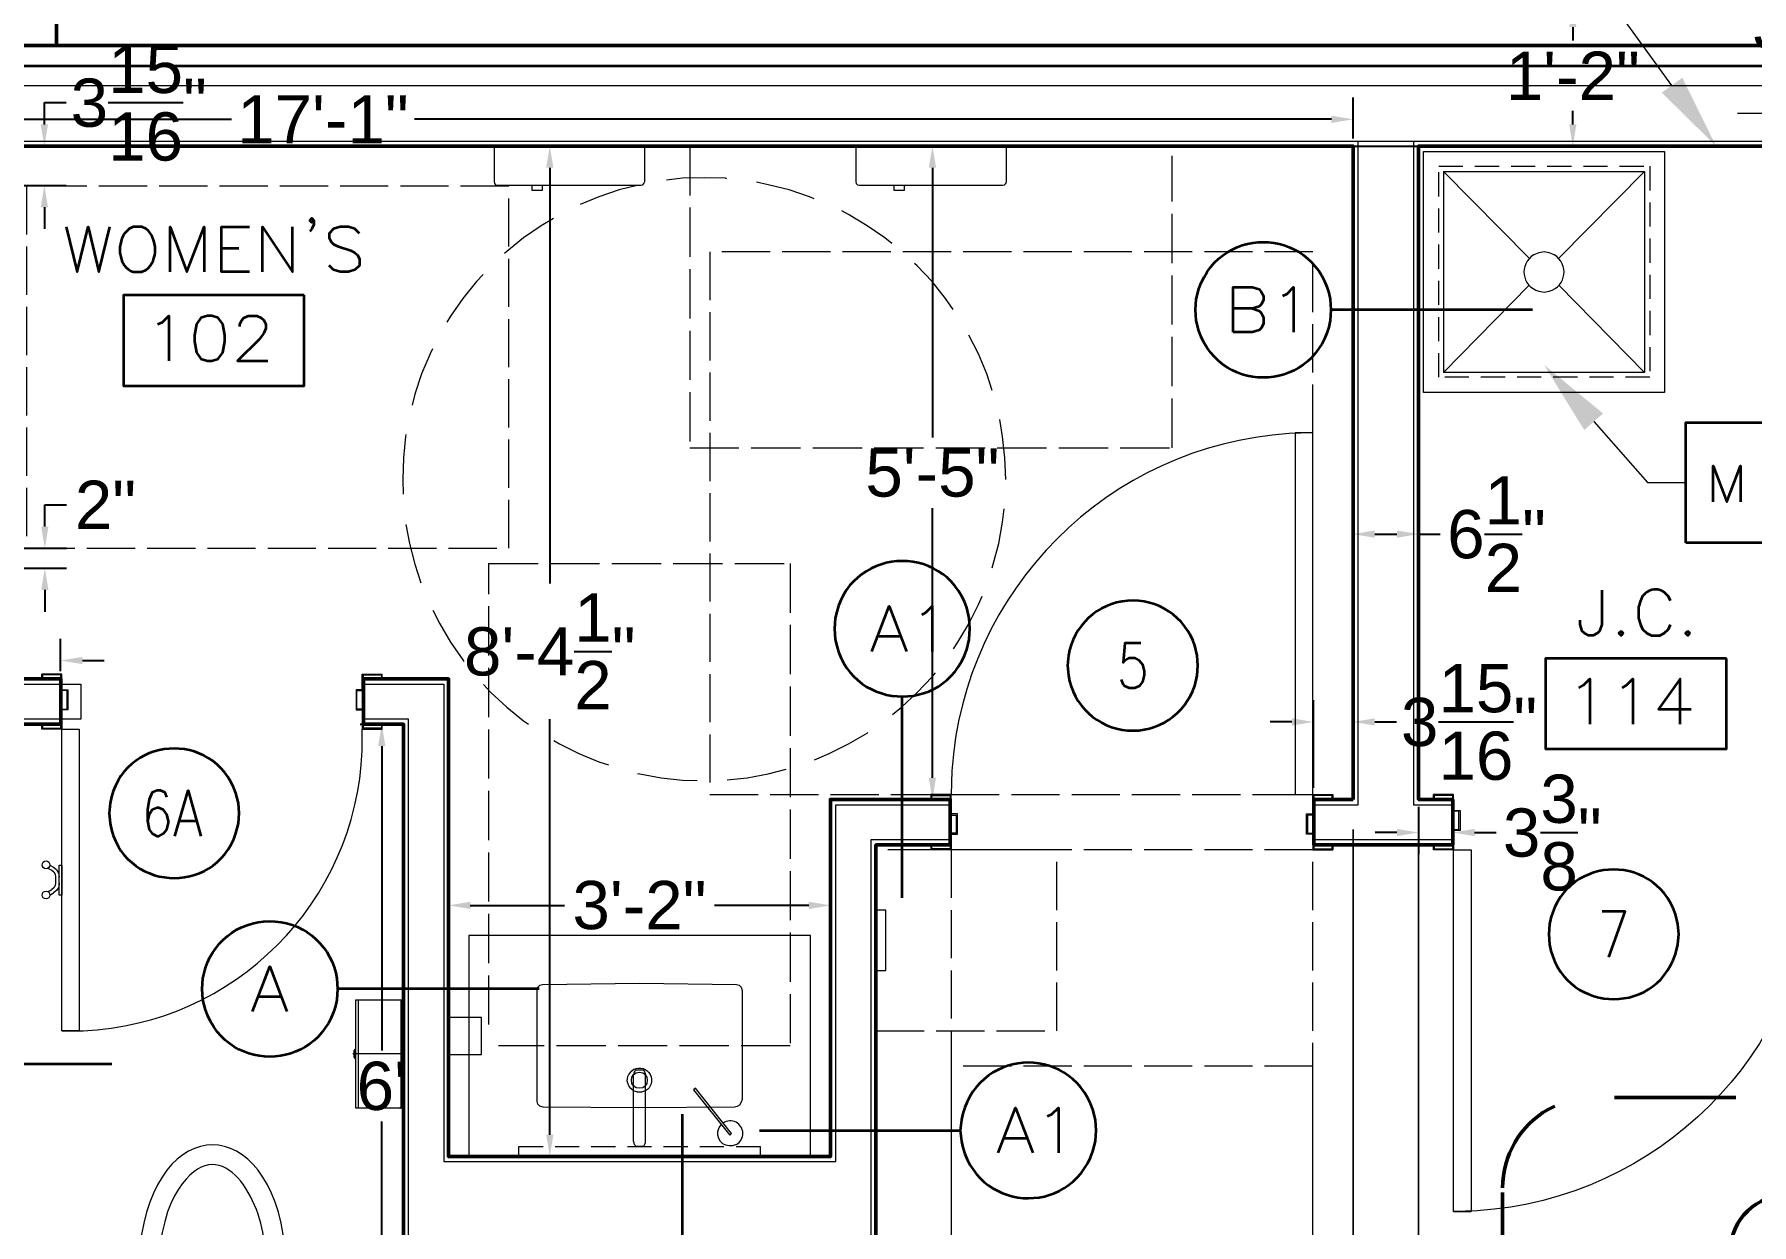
# Model space of a CAD drawing. Header units: inches. Extents: x 5 to 516, y -193 to 129.
# Drawn here: x 68.35 to 82.59, y 73.65 to 83.51 of the extents above; entities that cross this region are included whole.
import ezdxf

# ---------------------------------------------------------------- set-up
doc = ezdxf.new("R2010")
doc.units = ezdxf.units.IN
doc.header["$MEASUREMENT"] = 0
doc.linetypes.add('PDF_IMPORT', pattern=[1, 0.8, -0.2])
for name, color, linetype in [('Highlight', 210, 'Continuous'), ('PDF_Geometry', 7, 'Continuous'), ('PDF_Solid Fills', 7, 'Continuous')]:
    doc.layers.add(name, color=color, linetype=linetype)
doc.styles.get("Standard").update_dxf_attribs({"font": 'arial.ttf'})
doc.dimstyles.get("Standard").update_dxf_attribs({"dimtxt": 0.4, "dimasz": 0.18, "dimexe": 0.18, "dimexo": 0.0625, "dimgap": 0.09, "dimtad": 0, "dimtih": 1, "dimtoh": 1, "dimdec": 4, "dimlfac": 12, "dimzin": 0, "dimdsep": 46, "dimlunit": 4, "dimtxsty": 'Standard', "dimcen": 0.09, "dimadec": 3, "dimazin": 0, "dimtfac": 1, "dimtdec": 4, "dimtofl": 0, "dimtmove": 0, "dimatfit": 3, "dimfxl": 1, "dimtolj": 1, "dimtzin": 0, "dimarcsym": 0})

# ---------------------------------------------------------------- blocks, each defined once
blk = doc.blocks.new('*D35')
at = {"layer": 'Defpoints', "color": 0, "transparency": 16777216}
for p in [(67.99, 79.254), (68.439, 79.254), (67.87, 79.088)]:
    blk.add_point(p, dxfattribs=at)
at = {"layer": 'Highlight', "color": 0, "lineweight": -2, "transparency": 16777216}
for p, q in [((68.439, 79.434), (68.439, 79.614)), ((68.439, 79.614), (68.619, 79.614)), ((68.053, 79.254), (68.619, 79.254)), ((67.933, 79.088), (68.619, 79.088)), ((68.439, 78.908), (68.439, 78.728))]:
    blk.add_line(p, q, dxfattribs=at)
at = {"layer": 'Highlight', "color": 0, "transparency": 16777216}
for points in [[(68.409, 79.434), (68.469, 79.434), (68.439, 79.254)], [(68.409, 78.908), (68.469, 78.908), (68.439, 79.088)]]:
    blk.add_solid(points, dxfattribs=at)
at = {"layer": 'Highlight', "color": 0, "transparency": 16777216, "insert": (68.942, 79.614), "char_height": 0.4, "attachment_point": 5}
blk.add_mtext('\\A1;2"', dxfattribs=at)
blk = doc.blocks.new('*D53')
at = {"layer": 'Defpoints', "color": 0, "transparency": 16777216}
for p in [(79.287, 82.81), (62.204, 82.588), (79.287, 82.588)]:
    blk.add_point(p, dxfattribs=at)
at = {"layer": 'Highlight', "color": 0, "lineweight": -2, "transparency": 16777216}
for p, q in [((62.204, 82.65), (62.204, 82.99)), ((79.287, 82.65), (79.287, 82.99)), ((62.384, 82.81), (69.987, 82.81)), ((79.107, 82.81), (71.504, 82.81))]:
    blk.add_line(p, q, dxfattribs=at)
at = {"layer": 'Highlight', "color": 0, "transparency": 16777216}
for points in [[(62.384, 82.84), (62.384, 82.78), (62.204, 82.81)], [(79.107, 82.84), (79.107, 82.78), (79.287, 82.81)]]:
    blk.add_solid(points, dxfattribs=at)
at = {"layer": 'Highlight', "color": 0, "transparency": 16777216, "insert": (70.745, 82.81), "char_height": 0.4, "attachment_point": 5}
blk.add_mtext('\\A1;17\'-1"', dxfattribs=at)
blk = doc.blocks.new('*D57')
at = {"layer": 'Defpoints', "color": 0, "transparency": 16777216}
for p in [(71.233, 77.794), (71.233, 71.794), (71.233, 71.794)]:
    blk.add_point(p, dxfattribs=at)
at = {"layer": 'Highlight', "color": 0, "lineweight": -2, "transparency": 16777216}
for p, q in [((71.17, 77.794), (71.053, 77.794)), ((71.233, 77.614), (71.233, 75.089)), ((71.233, 71.974), (71.233, 74.5)), ((71.17, 71.794), (71.053, 71.794))]:
    blk.add_line(p, q, dxfattribs=at)
at = {"layer": 'Highlight', "color": 0, "transparency": 16777216}
for points in [[(71.203, 77.614), (71.263, 77.614), (71.233, 77.794)], [(71.203, 71.974), (71.263, 71.974), (71.233, 71.794)]]:
    blk.add_solid(points, dxfattribs=at)
at = {"layer": 'Highlight', "color": 0, "transparency": 16777216, "insert": (71.233, 74.794), "char_height": 0.4, "attachment_point": 5}
blk.add_mtext("\\A1;6'", dxfattribs=at)
blk = doc.blocks.new('*D58')
at = {"layer": 'Defpoints', "color": 0, "transparency": 16777216}
for p in [(72.626, 82.588), (72.626, 82.588), (72.626, 74.211)]:
    blk.add_point(p, dxfattribs=at)
at = {"layer": 'Highlight', "color": 0, "lineweight": -2, "transparency": 16777216}
for p, q in [((72.563, 82.588), (72.446, 82.588)), ((72.626, 82.408), (72.626, 78.961)), ((72.626, 74.391), (72.626, 77.838)), ((72.563, 74.211), (72.446, 74.211))]:
    blk.add_line(p, q, dxfattribs=at)
at = {"layer": 'Highlight', "color": 0, "transparency": 16777216}
for points in [[(72.596, 82.408), (72.656, 82.408), (72.626, 82.588)], [(72.596, 74.391), (72.656, 74.391), (72.626, 74.211)]]:
    blk.add_solid(points, dxfattribs=at)
at = {"layer": 'Highlight', "color": 0, "transparency": 16777216, "insert": (72.626, 78.399), "char_height": 0.4, "attachment_point": 5}
blk.add_mtext('\\A1;8\'-4{\\H1x;\\S1/2;}"', dxfattribs=at)
blk = doc.blocks.new('*D59')
at = {"layer": 'Defpoints', "color": 0, "transparency": 16777216}
for p in [(71.787, 76.293), (74.954, 76.293), (74.954, 76.293)]:
    blk.add_point(p, dxfattribs=at)
at = {"layer": 'Highlight', "color": 0, "lineweight": -2, "transparency": 16777216}
for p, q in [((71.787, 76.355), (71.787, 76.473)), ((74.954, 76.355), (74.954, 76.473)), ((71.967, 76.293), (72.749, 76.293)), ((74.774, 76.293), (73.992, 76.293))]:
    blk.add_line(p, q, dxfattribs=at)
at = {"layer": 'Highlight', "color": 0, "transparency": 16777216}
for points in [[(71.967, 76.323), (71.967, 76.263), (71.787, 76.293)], [(74.774, 76.323), (74.774, 76.263), (74.954, 76.293)]]:
    blk.add_solid(points, dxfattribs=at)
at = {"layer": 'Highlight', "color": 0, "transparency": 16777216, "insert": (73.37, 76.293), "char_height": 0.4, "attachment_point": 5}
blk.add_mtext('\\A1;3\'-2"', dxfattribs=at)
blk = doc.blocks.new('*D61')
at = {"layer": 'Defpoints', "color": 0, "transparency": 16777216}
for p in [(75.799, 82.588), (75.799, 82.588), (75.799, 77.171)]:
    blk.add_point(p, dxfattribs=at)
at = {"layer": 'Highlight', "color": 0, "lineweight": -2, "transparency": 16777216}
for p, q in [((75.736, 82.588), (75.619, 82.588)), ((75.799, 82.408), (75.799, 80.173)), ((75.799, 77.351), (75.799, 79.586)), ((75.736, 77.171), (75.619, 77.171))]:
    blk.add_line(p, q, dxfattribs=at)
at = {"layer": 'Highlight', "color": 0, "transparency": 16777216}
for points in [[(75.769, 82.408), (75.829, 82.408), (75.799, 82.588)], [(75.769, 77.351), (75.829, 77.351), (75.799, 77.171)]]:
    blk.add_solid(points, dxfattribs=at)
at = {"layer": 'Highlight', "color": 0, "transparency": 16777216, "insert": (75.799, 79.879), "char_height": 0.4, "attachment_point": 5}
blk.add_mtext('\\A1;5\'-5"', dxfattribs=at)
blk = doc.blocks.new('*D62')
at = {"layer": 'Defpoints', "color": 0, "transparency": 16777216}
for p in [(68.435, 82.588), (68.435, 82.588), (68.204, 82.261)]:
    blk.add_point(p, dxfattribs=at)
at = {"layer": 'Highlight', "color": 0, "lineweight": -2, "transparency": 16777216}
for p, q in [((68.435, 82.768), (68.435, 82.948)), ((68.435, 82.948), (68.615, 82.948)), ((68.373, 82.588), (68.255, 82.588)), ((68.266, 82.261), (68.615, 82.261)), ((68.435, 82.081), (68.435, 81.901))]:
    blk.add_line(p, q, dxfattribs=at)
at = {"layer": 'Highlight', "color": 0, "transparency": 16777216}
for points in [[(68.405, 82.768), (68.465, 82.768), (68.435, 82.588)], [(68.405, 82.081), (68.465, 82.081), (68.435, 82.261)]]:
    blk.add_solid(points, dxfattribs=at)
at = {"layer": 'Highlight', "color": 0, "transparency": 16777216, "insert": (69.218, 82.948), "char_height": 0.4, "attachment_point": 5}
blk.add_mtext('\\A1;3{\\H1x;\\S15/16;}"', dxfattribs=at)
blk = doc.blocks.new('*D64')
at = {"layer": 'Defpoints', "color": 0, "transparency": 16777216}
for p in [(68.247, 78.323), (68.247, 78.323), (68.57, 78.171)]:
    blk.add_point(p, dxfattribs=at)
at = {"layer": 'Highlight', "color": 0, "lineweight": -2, "transparency": 16777216}
for p, q in [((68.247, 78.386), (68.247, 78.503)), ((68.57, 78.234), (68.57, 78.503)), ((68.067, 78.323), (67.887, 78.323)), ((68.75, 78.323), (68.93, 78.323))]:
    blk.add_line(p, q, dxfattribs=at)
at = {"layer": 'Highlight', "color": 0, "transparency": 16777216}
for points in [[(68.067, 78.353), (68.067, 78.293), (68.247, 78.323)], [(68.75, 78.353), (68.75, 78.293), (68.57, 78.323)]]:
    blk.add_solid(points, dxfattribs=at)
at = {"layer": 'Highlight', "color": 0, "transparency": 16777216, "insert": (67.422, 78.323), "char_height": 0.4, "attachment_point": 5}
blk.add_mtext('\\A1;3{\\H1x;\\S7/8;}"', dxfattribs=at)
blk = doc.blocks.new('*D65')
at = {"layer": 'Defpoints', "color": 0, "transparency": 16777216}
for p in [(79.287, 77.814), (79.287, 77.814), (78.96, 77.204)]:
    blk.add_point(p, dxfattribs=at)
at = {"layer": 'Highlight', "color": 0, "lineweight": -2, "transparency": 16777216}
for p, q in [((78.96, 77.267), (78.96, 77.994)), ((79.287, 77.877), (79.287, 77.994)), ((78.78, 77.814), (78.6, 77.814)), ((79.467, 77.814), (79.647, 77.814))]:
    blk.add_line(p, q, dxfattribs=at)
at = {"layer": 'Highlight', "color": 0, "transparency": 16777216}
for points in [[(78.78, 77.844), (78.78, 77.784), (78.96, 77.814)], [(79.467, 77.844), (79.467, 77.784), (79.287, 77.814)]]:
    blk.add_solid(points, dxfattribs=at)
at = {"layer": 'Highlight', "color": 0, "transparency": 16777216, "insert": (80.249, 77.814), "char_height": 0.4, "attachment_point": 5}
blk.add_mtext('\\A1;3{\\H1x;\\S15/16;}"', dxfattribs=at)
blk = doc.blocks.new('*D66')
at = {"layer": 'Defpoints', "color": 0, "transparency": 16777216}
for p in [(79.83, 77.171), (80.114, 76.897), (80.114, 76.897)]:
    blk.add_point(p, dxfattribs=at)
at = {"layer": 'Highlight', "color": 0, "lineweight": -2, "transparency": 16777216}
for p, q in [((79.83, 77.109), (79.83, 76.717)), ((80.114, 76.96), (80.114, 77.077)), ((79.65, 76.897), (79.47, 76.897)), ((80.294, 76.897), (80.474, 76.897))]:
    blk.add_line(p, q, dxfattribs=at)
at = {"layer": 'Highlight', "color": 0, "transparency": 16777216}
for points in [[(79.65, 76.927), (79.65, 76.867), (79.83, 76.897)], [(80.294, 76.927), (80.294, 76.867), (80.114, 76.897)]]:
    blk.add_solid(points, dxfattribs=at)
at = {"layer": 'Highlight', "color": 0, "transparency": 16777216, "insert": (80.939, 76.897), "char_height": 0.4, "attachment_point": 5}
blk.add_mtext('\\A1;3{\\H1x;\\S3/8;}"', dxfattribs=at)
blk = doc.blocks.new('*D69')
at = {"layer": 'Defpoints', "color": 0, "transparency": 16777216}
for p in [(83.83, 83.59), (83.83, 83.59), (84.12, 83.59)]:
    blk.add_point(p, dxfattribs=at)
at = {"layer": 'Highlight', "color": 0, "lineweight": -2, "transparency": 16777216}
for p, q in [((83.83, 83.653), (83.83, 83.77)), ((84.12, 83.653), (84.12, 83.77)), ((83.65, 83.59), (83.47, 83.59)), ((84.3, 83.59), (84.48, 83.59))]:
    blk.add_line(p, q, dxfattribs=at)
at = {"layer": 'Highlight', "color": 0, "transparency": 16777216}
for points in [[(83.65, 83.62), (83.65, 83.56), (83.83, 83.59)], [(84.3, 83.62), (84.3, 83.56), (84.12, 83.59)]]:
    blk.add_solid(points, dxfattribs=at)
at = {"layer": 'Highlight', "color": 0, "transparency": 16777216, "insert": (83.005, 83.59), "char_height": 0.4, "attachment_point": 5}
blk.add_mtext('\\A1;3{\\H1x;\\S1/2;}"', dxfattribs=at)
blk = doc.blocks.new('*D71')
at = {"layer": 'Defpoints', "color": 0, "transparency": 16777216}
for p in [(81.109, 83.754), (81.109, 83.754), (81.109, 82.588)]:
    blk.add_point(p, dxfattribs=at)
at = {"layer": 'Highlight', "color": 0, "lineweight": -2, "transparency": 16777216}
for p, q in [((81.047, 83.754), (80.929, 83.754)), ((81.109, 83.574), (81.109, 83.462)), ((81.109, 82.768), (81.109, 82.88)), ((81.047, 82.588), (80.929, 82.588))]:
    blk.add_line(p, q, dxfattribs=at)
at = {"layer": 'Highlight', "color": 0, "transparency": 16777216}
for points in [[(81.079, 83.574), (81.139, 83.574), (81.109, 83.754)], [(81.079, 82.768), (81.139, 82.768), (81.109, 82.588)]]:
    blk.add_solid(points, dxfattribs=at)
at = {"layer": 'Highlight', "color": 0, "transparency": 16777216, "insert": (81.109, 83.171), "char_height": 0.4, "attachment_point": 5}
blk.add_mtext('\\A1;1\'-2"', dxfattribs=at)
blk = doc.blocks.new('*D73')
at = {"layer": 'Defpoints', "color": 0, "transparency": 16777216}
for p in [(79.287, 79.371), (79.83, 79.371), (79.83, 79.371)]:
    blk.add_point(p, dxfattribs=at)
at = {"layer": 'Highlight', "color": 0, "lineweight": -2, "transparency": 16777216}
for p, q in [((79.287, 79.434), (79.287, 79.551)), ((79.83, 79.434), (79.83, 79.551)), ((79.467, 79.371), (79.65, 79.371)), ((79.83, 79.371), (80.01, 79.371))]:
    blk.add_line(p, q, dxfattribs=at)
at = {"layer": 'Highlight', "color": 0, "transparency": 16777216}
for points in [[(79.467, 79.401), (79.467, 79.341), (79.287, 79.371)], [(79.65, 79.401), (79.65, 79.341), (79.83, 79.371)]]:
    blk.add_solid(points, dxfattribs=at)
at = {"layer": 'Highlight', "color": 0, "transparency": 16777216, "insert": (80.477, 79.371), "char_height": 0.4, "attachment_point": 5}
blk.add_mtext('\\A1;6{\\H1x;\\S1/2;}"', dxfattribs=at)

msp = doc.modelspace()

# ---------------------------------------------------------------- linework, layer by layer
at = {"layer": 'Highlight'}
msp.add_line((27.0369615, 82.5876717), (132.0996854, 82.5876717), dxfattribs=at)
at = {"layer": 'PDF_Geometry', "lineweight": 15}
for points in [[(81.9303035, 83.0910049), (77.7169701, 88.9010055), (77.1636363, 88.9010055)], [(74.093633, 82.3176758), (74.083633, 82.3210092), (73.9069663, 82.3243425), (73.7269663, 82.3210092), (73.593633, 82.3043425)], [(80.7469658, 81.6576733), (80.0369657, 82.3776734), (81.7036325, 82.3776734), (81.7036325, 80.7110066), (80.9936325, 81.43434)], [(80.0369657, 82.3776734), (80.0369657, 80.7110066)], [(80.9936376, 81.6576687), (81.7036377, 82.3776688)], [(72.5636375, 82.2643379), (72.5636375, 82.2210046), (72.4803041, 82.2210046), (72.4803041, 82.2643379)], [(73.3503061, 82.2610081), (73.2003061, 82.2243414), (73.0336394, 82.1676747), (72.8769727, 82.1043414)], [(74.8169675, 82.1510092), (74.7803008, 82.1676758), (74.6103008, 82.2243425), (74.4369674, 82.2676758), (74.3403008, 82.2876758)], [(75.5636377, 82.2643379), (75.5636377, 82.2210046), (75.4803044, 82.2210046), (75.4803044, 82.2643379)], [(75.463635, 81.7810072), (75.403635, 81.8276739), (75.2569683, 81.9276739), (75.103635, 82.0210073), (75.0469683, 82.0510073)], [(72.656967, 81.9876723), (72.5536337, 81.9276723), (72.406967, 81.8276723), (72.2703003, 81.7143389), (72.2503003, 81.6976723)], [(75.9703014, 81.2343424), (75.9069681, 81.3243424), (75.7969681, 81.4643424), (75.6736347, 81.5943425), (75.6503014, 81.6143425)], [(80.9536325, 81.6876734), (80.9136325, 81.70434), (80.8702991, 81.7110067), (80.8269658, 81.70434), (80.7869658, 81.6876734)], [(72.0736336, 81.5243408), (72.016967, 81.4643408), (71.9036336, 81.3243408), (71.8036336, 81.1776741), (71.7736336, 81.1276741)], [(81.7036325, 80.7110066), (80.0369657, 80.7110066), (80.7469658, 81.43434)], [(80.8269658, 81.38434), (80.8702991, 81.3776733), (80.9136325, 81.38434)], [(71.6536371, 80.9076687), (71.6336371, 80.8643353), (71.5636371, 80.701002), (71.5069705, 80.531002), (71.4836371, 80.441002)], [(76.2936386, 80.5610025), (76.2503053, 80.7010025), (76.1803053, 80.8643359), (76.1003052, 81.0210026)], [(76.4069673, 79.8243353), (76.4003007, 80.0043353), (76.3803007, 80.181002), (76.3569673, 80.321002)], [(71.4336393, 80.1976738), (71.430306, 80.1810071), (71.4136393, 80.0043404), (71.4069726, 79.8243404), (71.410306, 79.7010071)], [(81.283636, 80.3043429), (81.7269694, 79.7976762), (82.0469694, 79.7976762)], [(76.2936386, 79.0910046), (76.3036386, 79.1210046), (76.3503053, 79.2943379), (76.3803053, 79.4710046), (76.3936386, 79.5810046)], [(71.4336393, 79.4510035), (71.4636393, 79.2943368), (71.5069726, 79.1210035), (71.5569726, 78.9676702)], [(75.973638, 78.4210081), (76.0103047, 78.4743414), (76.1003047, 78.6276747), (76.1803047, 78.7876747), (76.2103047, 78.8576748)], [(71.6569669, 78.7410018), (71.7136336, 78.6276685), (71.8036336, 78.4743352), (71.9036336, 78.3276685), (71.9136336, 78.3143351)], [(68.4136331, 78.171008), (68.4136331, 78.211008)], [(68.5802998, 78.2110064), (68.4136331, 78.2110064)], [(68.4136353, 78.171008), (68.4436353, 78.171008), (68.4436353, 78.1776747)], [(68.4436353, 78.1776744), (68.4203019, 78.1776744)], [(68.4203035, 77.7876744), (68.4203035, 77.7610077), (68.5703036, 77.7610077), (68.5703036, 77.9210077), (68.6236369, 77.9210077), (68.6236369, 78.0743411), (68.5703036, 78.0743411), (68.5703036, 78.2043411), (68.4203035, 78.2043411), (68.4203035, 78.1776744)], [(68.5802998, 78.0810083), (68.5802998, 78.2110083)], [(71.2303, 77.7876744), (71.2303, 77.7610077), (71.0803, 77.7610077), (71.0803, 77.9210077), (71.0269666, 77.9210077), (71.0269666, 78.0743411), (71.0803, 78.0743411), (71.0803, 78.2043411), (71.2303, 78.2043411), (71.2303, 78.1776744)], [(71.0703038, 78.0810083), (71.0703038, 78.2110083)], [(71.0703038, 78.2110064), (71.2369704, 78.2110064)], [(71.2369683, 78.171008), (71.2069683, 78.171008), (71.2069683, 78.1776747)], [(71.2069683, 78.1776744), (71.2303016, 78.1776744)], [(71.2369704, 78.171008), (71.2369704, 78.211008)], [(75.4669716, 77.8743365), (75.5436383, 77.9376698), (75.6736383, 78.0576698), (75.7969716, 78.1876698), (75.8236383, 78.2210032)], [(68.5803011, 78.0810083), (68.6303011, 78.0810083), (68.6303011, 77.9143416), (68.5803011, 77.9143416)], [(71.0703024, 78.0810083), (71.0203024, 78.0810083), (71.0203024, 77.9143416), (71.0703024, 77.9143416)], [(72.0769702, 78.1243365), (72.1369702, 78.0576698), (72.2703036, 77.9376698), (72.4069703, 77.8243365), (72.4503036, 77.7943365)], [(68.5802998, 77.9810056), (68.5802998, 77.9843389)], [(68.5802998, 77.9143416), (68.5802998, 77.7543416)], [(71.0703038, 77.9810056), (71.0703038, 77.9843389)], [(71.0703038, 77.9143416), (71.0703038, 77.7543416)], [(68.5802998, 77.7543413), (68.4136331, 77.7543413), (68.4136331, 77.7943413)], [(68.4136331, 77.7943397), (68.4436331, 77.7943397)], [(68.4202995, 77.7876733), (68.4436328, 77.7876733)], [(68.4436353, 77.7876733), (68.4436353, 77.79434)], [(71.2069683, 77.7876733), (71.2069683, 77.79434)], [(71.230304, 77.7876733), (71.2069707, 77.7876733)], [(72.6603036, 77.661005), (72.7069703, 77.631005), (72.8669703, 77.551005), (73.033637, 77.4843383), (73.113637, 77.4576717)], [(74.8203041, 77.5010047), (74.9436374, 77.5510047), (75.1036374, 77.6310047), (75.2569708, 77.7210047), (75.2636374, 77.7276714)], [(73.3536359, 77.387676), (73.3736359, 77.3843427), (73.5503026, 77.3510093), (73.7269693, 77.3310093), (73.8469693, 77.327676)], [(74.0969696, 77.334338), (74.2636363, 77.3510047), (74.4369696, 77.384338), (74.5869696, 77.4210047)], [(75.7936391, 77.1776733), (75.7936391, 77.2043399), (75.9469724, 77.2043399), (75.9469724, 77.0410066), (75.9969724, 77.0410066), (75.9969724, 76.8910066), (75.9469724, 76.8910066), (75.9469724, 76.7610066), (75.7936391, 76.7610066), (75.7936391, 76.7876732)], [(75.9536321, 77.051006), (75.9536321, 77.2110061)], [(79.1136388, 77.1776733), (79.1136388, 77.2043399), (78.9603055, 77.2043399), (78.9603055, 77.0410066), (78.9103055, 77.0410066), (78.9103055, 76.8910066), (78.9603055, 76.8910066), (78.9603055, 76.7610066), (79.1136388, 76.7610066), (79.1136388, 76.7876732)], [(78.9536323, 77.2110063), (79.120299, 77.2110063), (79.120299, 77.1710063)], [(78.9536323, 77.051006), (78.9536323, 77.2110061)], [(79.9536324, 77.171008), (79.9536324, 77.211008)], [(80.1202991, 77.2110063), (79.9536324, 77.2110063)], [(79.9603061, 76.7876743), (79.9603061, 76.7610076), (80.1136394, 76.7610076), (80.1136394, 76.9210077), (80.1636394, 76.9210077), (80.1636394, 77.074341), (80.1136394, 77.074341), (80.1136394, 77.204341), (79.9603061, 77.204341), (79.9603061, 77.1776743)], [(80.1202991, 77.0810082), (80.1202991, 77.2110082)], [(75.7936386, 77.1776743), (75.8169719, 77.1776743)], [(75.8169676, 77.1776743), (75.8169676, 77.1710077)], [(75.9536367, 76.8843394), (76.00697, 76.8843394), (76.00697, 77.051006), (75.9536367, 77.051006)], [(78.9536345, 76.8843394), (78.9003011, 76.8843394), (78.9003011, 77.051006), (78.9536345, 77.051006)], [(79.120299, 77.171008), (79.090299, 77.171008)], [(79.0903036, 77.1776743), (79.0903036, 77.1710077)], [(79.1136394, 77.1776743), (79.090306, 77.1776743)], [(79.9536378, 77.171008), (79.9869711, 77.171008), (79.9869711, 77.1776746)], [(79.9869711, 77.1776743), (79.9603045, 77.1776743)], [(80.1203037, 77.0810082), (80.173637, 77.0810082), (80.173637, 76.9143415), (80.1203037, 76.9143415)], [(75.9536321, 76.9810055), (75.9536321, 76.9843388)], [(78.9536323, 76.9810055), (78.9536323, 76.9843388)], [(79.8303007, 71.4343407), (79.8303007, 76.9210079), (79.8303007, 71.3110073)], [(80.1202991, 76.9810055), (80.1202991, 76.9843388)], [(80.1202991, 76.9143415), (80.1202991, 76.7543415)], [(75.7869654, 76.7943396), (75.7869654, 76.7543396)], [(75.9536321, 76.7543413), (75.7869654, 76.7543413)], [(75.7869675, 76.7943396), (75.8169676, 76.7943396), (75.8169676, 76.787673)], [(75.8169676, 76.7876732), (75.7936342, 76.7876732)], [(75.9536321, 76.8843394), (75.9536321, 76.7543394)], [(78.9536323, 76.8843394), (78.9536323, 76.7543394)], [(78.9536323, 76.7543413), (79.120299, 76.7543413)], [(79.1203036, 76.7943396), (79.0903036, 76.7943396), (79.0903036, 76.787673)], [(79.0903036, 76.7876732), (79.1136369, 76.7876732)], [(79.120299, 76.7943396), (79.120299, 76.7543396)], [(80.1202991, 76.7543413), (79.9536324, 76.7543413), (79.9536324, 76.7943413)], [(79.9536324, 76.7943396), (79.9869657, 76.7943396)], [(79.9603056, 76.7876732), (79.9869722, 76.7876732)], [(79.9869711, 76.7876732), (79.9869711, 76.7943399)], [(68.4803038, 76.6276729), (68.5103038, 76.6110063)], [(68.5802998, 76.6276729), (68.5802998, 76.3776729)], [(68.4636344, 76.6010074), (68.4969678, 76.5843407), (68.5136344, 76.5710074), (68.5236344, 76.5510074), (68.5269678, 76.5310074)], [(68.5269686, 76.5310022), (68.5269686, 76.4776689), (68.5236353, 76.4576689), (68.5136353, 76.4376689), (68.4969686, 76.4243355)], [(68.5102992, 76.6110036), (68.5369659, 76.5910036), (68.5536326, 76.5610036), (68.5569659, 76.5310036)], [(68.5569708, 76.4776689), (68.5536374, 76.4443355), (68.5369708, 76.4176689), (68.5103041, 76.3976689)], [(68.4636344, 76.4043385), (68.4969678, 76.4243385)], [(68.4803038, 76.3776729), (68.5103038, 76.3976729)], [(72.5203025, 75.5876745), (72.5269692, 75.6143412), (72.5436359, 75.6310078), (72.5669692, 75.6376745)], [(72.5669673, 75.6376759), (73.3703007, 75.6476759), (74.1736341, 75.6376759)], [(74.1736365, 75.6376759), (74.1969699, 75.6310092), (74.2136365, 75.6143425), (74.2203032, 75.5876758)], [(71.0203024, 74.6110034), (71.0169691, 74.6110034), (71.0169691, 75.5076701)], [(71.0169726, 75.507671), (71.0169726, 75.5110043), (71.0203059, 75.5110043)], [(71.0202983, 75.5110075), (71.036965, 75.5110075), (71.036965, 74.6110074), (71.0202983, 74.6110074)], [(71.036965, 75.507671), (71.0402983, 75.507671)], [(71.0436382, 75.5110043), (71.0436382, 75.507671), (71.0403048, 75.507671)], [(71.0436379, 75.5110075), (71.3836379, 75.5110075), (71.3869713, 75.5110075), (71.3869713, 75.5076742)], [(71.3903043, 75.5110043), (71.3903043, 75.507671), (71.386971, 75.507671)], [(71.3903003, 75.5110075), (71.4069669, 75.5110075), (71.4103003, 75.5110075), (71.4136336, 75.5076742)], [(71.3903043, 75.5110075), (71.3903043, 74.6110074)], [(71.4136333, 75.5076734), (71.4136333, 74.61434), (71.4103, 74.6110067), (71.4069667, 74.6110067)], [(72.5203025, 74.6676712), (72.5203025, 75.5876712)], [(74.2203013, 75.5876745), (74.2203013, 74.6843411)], [(71.4169699, 75.0610021), (70.9936365, 75.0610021)], [(71.0069664, 75.0943411), (71.003633, 75.0876745), (71.003633, 75.0910078)], [(71.0069696, 75.0943408), (71.0103029, 75.0976742)], [(71.0169726, 75.0976707), (71.0103059, 75.0976707)], [(71.003633, 75.0343365), (71.0069664, 75.0276698)], [(71.0102994, 75.0243403), (71.0069661, 75.0276736)], [(71.0169726, 75.0243403), (71.0103059, 75.0243403)], [(73.3469695, 74.9276742), (73.3369695, 74.9276742), (73.3336362, 74.9243408), (73.3303029, 74.9176742), (73.3269695, 74.9110075), (73.3236362, 74.9043408), (73.3236362, 74.8976742), (73.3203029, 74.8910075)], [(73.3203039, 74.3343389), (73.3203039, 74.8910056), (73.3436373, 74.9043389), (73.3703039, 74.9110056), (73.3969706, 74.9043389), (73.4203039, 74.8910056)], [(73.3936343, 74.9276742), (73.3469676, 74.9276742)], [(73.4202999, 74.7976723), (73.4336332, 74.8176723), (73.4369665, 74.8443389), (73.4336332, 74.8676723), (73.4202999, 74.8910056), (73.4202999, 74.8976723), (73.4169665, 74.9043389), (73.4136332, 74.9110056), (73.4102999, 74.9176723), (73.4069665, 74.9243389), (73.4036332, 74.9276723), (73.3936332, 74.9276723)], [(73.3203039, 74.7976693), (73.3069706, 74.8176693), (73.3036373, 74.8443359), (73.3069706, 74.8676693), (73.3203039, 74.8910026)], [(73.4202999, 74.7976693), (73.3969665, 74.7810026), (73.3702999, 74.7776693), (73.3436332, 74.7810026), (73.3202999, 74.7976693)], [(73.4202999, 74.3343378), (73.4202999, 74.8910045)], [(71.3903043, 74.61434), (71.3903043, 74.6176733)], [(72.5703039, 74.6210064), (72.5436372, 74.6276731), (72.5269705, 74.6443397), (72.5203039, 74.6676731)], [(74.1569671, 74.6210064), (73.3636337, 74.6143397), (72.5703004, 74.6210064)], [(74.2203013, 74.6843405), (74.2136346, 74.6610072), (74.2003013, 74.6376739), (74.1803013, 74.6243405), (74.156968, 74.6210072)], [(71.036965, 74.61434), (71.0402983, 74.61434)], [(71.0403016, 74.61434), (71.0436349, 74.6110067)], [(71.3836379, 74.6110034), (71.0436379, 74.6110034)], [(71.0436382, 74.6110034), (71.0436382, 74.6143367)], [(71.3836344, 74.6110034), (71.3869677, 74.6110034), (71.3869677, 74.6143367), (71.3903011, 74.6143367)], [(71.4069669, 74.6110034), (71.3903003, 74.6110034)], [(74.0203043, 74.4176717), (74.0303043, 74.451005), (74.0503043, 74.4776717)], [(73.3203039, 74.3343378), (73.3236373, 74.3276711), (73.3236373, 74.3176711), (73.3269706, 74.3143378), (73.3303039, 74.3076711), (73.3336373, 74.3010045), (73.3369706, 74.2976711), (73.3936373, 74.2976711)], [(73.3936343, 74.2976692), (73.4036343, 74.2976692), (73.4069676, 74.3010026), (73.410301, 74.3076692), (73.4136343, 74.3143359), (73.4169676, 74.3176692), (73.420301, 74.3276692), (73.420301, 74.3343359)], [(69.5469654, 73.9410042), (69.5136321, 73.8843375), (69.4836321, 73.8210042), (69.4569654, 73.7510042)], [(80.1202991, 73.754341), (80.2669657, 73.754341)]]:
    msp.add_lwpolyline(points, dxfattribs=at)
at = {"layer": 'PDF_Geometry', "lineweight": 50}
for points in [[(68.5369648, 83.7543418), (68.5369648, 83.4210085)], [(52.8702969, 83.4210085), (84.1202994, 83.4210085)], [(68.2469664, 82.5876751), (79.2869673, 82.5876751), (79.2869673, 77.171008)], [(80.113634, 77.171008), (79.8303007, 77.171008), (79.8303007, 82.5876751), (83.580301, 82.5876751), (83.580301, 77.171008)], [(68.2469647, 78.171008), (68.570298, 78.171008), (68.570298, 77.7943414), (68.2469647, 77.7943414)], [(68.2469647, 71.7943409), (71.4136316, 71.7943409), (71.4136316, 77.7943414), (71.0802983, 77.7943414), (71.0802983, 78.171008), (71.7869651, 78.171008), (71.7869651, 74.2110078), (74.953632, 74.2110078), (74.953632, 77.171008), (75.9469657, 77.171008), (75.9469657, 76.7943413), (75.3302986, 76.7943413), (75.3302986, 70.9210075), (75.9469657, 70.9210075), (75.9469657, 70.5443408), (74.953632, 70.5443408), (74.953632, 73.504341), (71.7869651, 73.504341), (71.7869651, 69.587674), (71.4136316, 69.587674), (71.4136316, 71.2543408), (68.2469647, 71.2543408)], [(79.2869657, 77.171008), (78.960299, 77.171008), (78.960299, 76.7943413)], [(80.1136394, 76.7943396), (80.1136394, 77.1710063)], [(78.9603055, 76.7943396), (80.1136389, 76.7943396)], [(81.4536325, 74.7010031), (82.4602993, 74.7010031)]]:
    msp.add_lwpolyline(points, dxfattribs=at)
at = {"layer": 'PDF_Geometry', "lineweight": 35}
for points in [[(52.8702969, 83.2543418), (84.1202994, 83.2543418)], [(68.6169683, 81.9176717), (68.7069683, 81.5443384), (68.7969683, 81.9176717), (68.8869684, 81.5443384), (68.9769684, 81.9176717)], [(69.2802995, 81.9010051), (69.2436329, 81.9176717), (69.1702995, 81.9176717), (69.1369662, 81.9010051), (69.1002995, 81.8643384)], [(69.4769673, 81.54434), (69.4769673, 81.9176734), (69.6169673, 81.54434), (69.7603007, 81.9176734), (69.7603007, 81.54434)], [(70.1369704, 81.54434), (69.903637, 81.54434), (69.903637, 81.9176734), (70.1369704, 81.9176734)], [(70.2436368, 81.54434), (70.2436368, 81.9176734), (70.4936368, 81.54434), (70.4936368, 81.9176734)], [(70.6702997, 81.9710097), (70.653633, 81.954343), (70.6369663, 81.9710097), (70.653633, 81.9910097), (70.6702997, 81.9710097), (70.6702997, 81.9376764), (70.653633, 81.9010097), (70.6369663, 81.8810097)], [(71.046968, 81.8643406), (71.0103013, 81.9010072), (70.956968, 81.9176739), (70.886968, 81.9176739), (70.8336346, 81.9010072), (70.796968, 81.8643406), (70.796968, 81.8276739), (70.8136346, 81.7943406), (70.8336346, 81.7743406), (70.866968, 81.7576739), (70.976968, 81.7210072), (71.0103013, 81.7043406), (71.0303013, 81.6876739), (71.046968, 81.6510072), (71.046968, 81.5976739), (71.0103013, 81.5610072), (70.956968, 81.5443405), (70.886968, 81.5443405), (70.8336346, 81.5610072), (70.796968, 81.5976739)], [(69.903637, 81.7410021), (70.0469703, 81.7410021)], [(69.1702995, 81.5443384), (69.2436329, 81.5443384), (69.2802995, 81.561005)], [(78.0069713, 81.0576725), (77.9869713, 81.1410058), (77.9803046, 81.2310058), (77.9869713, 81.3176725), (78.0069713, 81.4043392)], [(78.2936388, 81.04434), (78.2936388, 81.4176733), (78.4536388, 81.4176733), (78.5069721, 81.4010067), (78.5236388, 81.3810067), (78.5436388, 81.3476733), (78.5436388, 81.3110067), (78.5236388, 81.27434), (78.5069721, 81.2576733), (78.4536388, 81.2410066), (78.2936388, 81.2410066)], [(78.7036323, 81.3476712), (78.7402989, 81.3643378), (78.7936323, 81.4176712), (78.7936323, 81.0443378)], [(79.0969713, 81.3176725), (79.103638, 81.2310058), (79.0969713, 81.1410058)], [(69.3769714, 81.1110039), (69.413638, 81.1276706), (69.4669714, 81.1810039), (69.4669714, 80.8076706)], [(70.0569709, 81.0910047), (70.0569709, 81.1110047), (70.0736376, 81.1443381), (70.0903042, 81.1643381), (70.1269709, 81.1810047), (70.1969709, 81.1810047), (70.2336376, 81.1643381), (70.2536376, 81.1443381), (70.2703042, 81.1110047), (70.2703042, 81.0743381), (70.2536376, 81.0376714), (70.2169709, 80.9843381), (70.0369709, 80.8076714), (70.2869709, 80.8076714)], [(78.4536323, 81.241002), (78.5069656, 81.221002), (78.5236323, 81.2043354), (78.5436323, 81.1676687), (78.5436323, 81.1143354), (78.5236323, 81.0776687), (78.5069656, 81.061002), (78.4536323, 81.0443354), (78.2936322, 81.0443354)], [(80.773633, 81.2310058), (79.1036329, 81.2310058)], [(82.2736331, 79.6376762), (82.2736331, 79.9376762), (82.3869664, 79.6376762), (82.5002998, 79.9376762), (82.5002998, 79.6376762)], [(81.3503068, 78.9076685), (81.3503068, 78.6210018), (81.3303068, 78.5676685), (81.3136401, 78.5510018), (81.2769734, 78.5310018), (81.2403067, 78.5310018), (81.2069734, 78.5510018), (81.1869734, 78.5676685), (81.1703067, 78.6210018), (81.1703067, 78.6576685)], [(75.2969683, 78.3976723), (75.4403017, 78.774339), (75.583635, 78.3976723)], [(75.7103052, 78.7010035), (75.7436386, 78.7210035), (75.7969719, 78.7743368), (75.7969719, 78.3976701)], [(76.0836359, 78.4143414), (76.1036359, 78.4976747), (76.1103025, 78.5876747), (76.1036359, 78.6743414), (76.0836359, 78.7610081)], [(74.9936358, 78.6743414), (74.9869692, 78.5876747), (74.9936358, 78.4976747)], [(75.3536361, 78.5243406), (75.5303028, 78.5243406)], [(77.5269693, 78.4676728), (77.393636, 78.4676728), (77.3803026, 78.3076728), (77.393636, 78.3243395), (77.433636, 78.3443395), (77.473636, 78.3443395), (77.513636, 78.3243395), (77.5403026, 78.2910061), (77.553636, 78.2343395), (77.553636, 78.2010061), (77.5403026, 78.1476728), (77.513636, 78.1110061), (77.473636, 78.0943395), (77.433636, 78.0943395), (77.393636, 78.1110061), (77.3803026, 78.1276728), (77.3669693, 78.1643395)], [(81.1603043, 78.0976709), (81.196971, 78.1176709), (81.2503043, 78.1710042), (81.2503043, 77.7943375)], [(81.5169734, 78.0976709), (81.5536401, 78.1176709), (81.6069734, 78.1710042), (81.6069734, 77.7943375)], [(82.0003041, 77.7943413), (82.0003041, 78.171008), (81.8203041, 77.921008), (82.0903041, 77.921008)], [(75.5469683, 76.3543372), (75.5469683, 78.0243372)], [(69.4503017, 77.1910071), (69.4369684, 77.2276738), (69.3969684, 77.2443405), (69.3703017, 77.2443405), (69.3303017, 77.2276738), (69.3036351, 77.1710071), (69.2903017, 77.0843405), (69.2903017, 76.9943405), (69.3036351, 76.9210071), (69.3303017, 76.8876738), (69.3703017, 76.8676738), (69.3836351, 76.8676738), (69.4236351, 76.8876738), (69.4503017, 76.9210071), (69.4636351, 76.9776738), (69.4636351, 76.9943405), (69.4503017, 77.0476738), (69.4236351, 77.0843405), (69.3836351, 77.1010071), (69.3703017, 77.1010071), (69.3303017, 77.0843405), (69.3036351, 77.0476738), (69.2903017, 76.9943405)], [(69.5169725, 76.86767), (69.6269725, 77.2443367), (69.7336392, 76.86767)], [(70.0236378, 76.8910058), (70.0436378, 76.9710058), (70.0503045, 77.0576724), (70.0436378, 77.1410058), (70.0236378, 77.2243391)], [(68.9803044, 77.1410058), (68.9736378, 77.0576724), (68.9803044, 76.9710058)], [(69.5603007, 76.9943383), (69.693634, 76.9943383)], [(81.4069677, 75.8643401), (81.5436344, 76.2410068), (81.3536344, 76.2410068)], [(81.9603046, 75.8876759), (81.9803046, 75.9676759), (81.9869713, 76.0543426), (81.9803046, 76.1376759), (81.9603046, 76.2210092)], [(80.9169712, 76.1376759), (80.9103046, 76.0543426), (80.9169712, 75.9676759)], [(70.1603034, 75.4143414), (70.3036368, 75.7876748), (70.4469701, 75.4143414)], [(70.2136346, 75.5376731), (70.3936346, 75.5376731)], [(72.5369651, 75.6010073), (70.866965, 75.6010073)], [(68.9936367, 74.9776687), (67.3269699, 74.9776687)], [(73.7236378, 74.561002), (73.7236378, 72.891002)], [(76.0403006, 74.5143408), (76.0303006, 74.4276741), (76.0403006, 74.3376741)], [(76.3436332, 74.2410015), (76.4869665, 74.6143348), (76.6302999, 74.2410015)], [(76.7536335, 74.5443394), (76.7903001, 74.5610061), (76.8436335, 74.6143395), (76.8436335, 74.2410061)], [(77.1303007, 74.2543408), (77.1503007, 74.3376741), (77.1569674, 74.4276741), (77.1503007, 74.5143408), (77.1303007, 74.6010075)], [(74.363639, 74.4276741), (76.0303058, 74.4276741)], [(76.3969711, 74.36434), (76.5769711, 74.36434)]]:
    msp.add_lwpolyline(points, dxfattribs=at)
at = {"layer": 'PDF_Geometry', "lineweight": 9}
msp.add_lwpolyline([(84.1202994, 82.6276751), (84.1202994, 83.0876751), (52.8702969, 83.0876751), (52.8702969, 82.6276751)], close=True, dxfattribs=at)
at = {"layer": 'PDF_Geometry', "linetype": 'PDF_IMPORT', "lineweight": 15, "ltscale": 0.98}
msp.add_lwpolyline([(85.1836404, 82.8576743), (82.4736326, 82.8576743)], dxfattribs=at)
at = {"layer": 'PDF_Geometry', "lineweight": 9}
for points in [[(79.7869657, 82.6276734), (79.7869657, 77.127673), (80.1136324, 77.127673), (80.1136324, 76.8376729), (78.960299, 76.8376729), (78.960299, 77.127673), (79.330299, 77.127673), (79.330299, 82.6276734)], [(68.2036331, 78.1276731), (68.7369664, 78.1276731), (68.7369664, 77.837673), (68.2036331, 77.837673)], [(68.2036331, 71.7543392), (71.4536334, 71.7543392), (71.4536334, 77.837673), (71.0803, 77.837673), (71.0803, 78.1276731), (71.7469667, 78.1276731), (71.7469667, 74.171006), (74.9969669, 74.171006), (74.9969669, 77.127673), (75.9469674, 77.127673), (75.9469674, 76.8376729), (75.286967, 76.8376729), (75.286967, 70.8776725), (75.9469674, 70.8776725), (75.9469674, 70.5876724), (74.9969669, 70.5876724), (74.9969669, 73.5443394), (71.7469667, 73.5443394), (71.7469667, 69.6276724), (71.4536334, 69.6276724), (71.4536334, 71.2943392), (68.2036331, 71.2943392)]]:
    msp.add_lwpolyline(points, dxfattribs=at)
at = {"layer": 'PDF_Geometry', "lineweight": 15}
for points in [[(72.1636334, 82.5876751), (72.1636334, 82.2943417), (72.1669667, 82.277675), (72.1769667, 82.267675), (72.1936334, 82.2643417), (73.3803001, 82.2643417), (73.3969669, 82.267675), (73.4069668, 82.277675), (73.4136335, 82.2943417), (73.4136335, 82.5876751)], [(75.1636336, 82.5876751), (75.1636336, 82.2943417), (75.166967, 82.277675), (75.176967, 82.267675), (75.1936336, 82.2643417), (76.3803004, 82.2643417), (76.3969671, 82.267675), (76.406967, 82.277675), (76.4136337, 82.2943417), (76.4136337, 82.5876751)], [(79.870299, 80.5443399), (79.870299, 82.5443401), (81.8702992, 82.5443401), (81.8702992, 80.5443399)], [(79.870299, 80.5443399), (79.870299, 82.5443401), (81.8702992, 82.5443401), (81.8702992, 80.5443399)], [(68.7236331, 77.7543413), (68.7236331, 75.2543411), (68.5802998, 75.2543411), (68.5802998, 77.7543413)], [(79.2869657, 71.3110073), (79.2869657, 76.9210079)], [(68.5569708, 76.3776729), (68.5569708, 76.6276729), (68.5803041, 76.6276729), (68.5803041, 76.3776729)], [(75.3303003, 76.2543412), (75.3303003, 75.7543412), (75.4136336, 75.7543412), (75.4136336, 76.2543412)], [(74.7869653, 74.2110061), (74.7869653, 76.0443396), (71.9536317, 76.0443396), (71.9536317, 74.2110061)], [(72.0603009, 75.0576723), (72.0603009, 75.364339), (71.7869675, 75.364339), (71.7869675, 75.0576723)], [(71.003633, 75.0343411), (71.003633, 75.0876745)], [(71.003633, 75.0376698), (71.003633, 75.0343365)], [(74.1336382, 74.4010085), (73.8336381, 74.7776752), (73.8169715, 74.7643419), (74.1203048, 74.3876752)]]:
    msp.add_lwpolyline(points, close=True, dxfattribs=at)
at = {"layer": 'PDF_Geometry', "linetype": 'PDF_IMPORT', "lineweight": 15, "ltscale": 0.51}
for points in [[(77.6103027, 82.5876751), (73.7869652, 82.5910084)], [(73.7869652, 82.5876751), (73.7869652, 80.08767), (77.786971, 80.0876749), (77.7869655, 82.5076753)], [(72.1202984, 75.3043425), (72.1202984, 79.1310065)], [(72.1202984, 79.1276731), (74.6203002, 79.1276731), (74.6202986, 75.1276742), (72.2003049, 75.1276728)]]:
    msp.add_lwpolyline(points, dxfattribs=at)
at = {"layer": 'PDF_Geometry', "linetype": 'PDF_IMPORT', "lineweight": 15, "ltscale": 0.25}
for points in [[(81.7469675, 82.4210084), (81.7469675, 80.6710082), (79.9969673, 80.6710082), (79.9969673, 82.4210084), (81.7469675, 82.4210084)], [(72.3702984, 74.2110061), (72.3702984, 74.2943394), (74.3703062, 74.2943394), (74.3703062, 74.2110061)]]:
    msp.add_lwpolyline(points, dxfattribs=at)
at = {"layer": 'PDF_Geometry', "linetype": 'PDF_IMPORT', "lineweight": 15, "ltscale": 0.5}
for points in [[(72.2869651, 82.2543417), (68.2869664, 82.2543417), (68.2869648, 79.2543415), (72.2869667, 79.2543415), (72.2869651, 82.2543417)], [(78.9536323, 77.2110063), (78.9536323, 81.7110067), (73.9536319, 81.7110067), (73.9536319, 77.2110063), (78.9536323, 77.2110063)], [(76.8303004, 75.2543411), (76.8303004, 76.7543413), (75.3303003, 76.7543413), (75.3303003, 75.2543411), (76.8303004, 75.2543411)], [(78.9536323, 72.7543409), (78.9536323, 76.7543396), (75.9536321, 76.7543413), (75.9536321, 72.7543393), (78.9536323, 72.7543409)], [(78.9536323, 70.9610058), (78.9536323, 74.9610078), (75.9536321, 74.9610061), (75.9536321, 70.9610075), (78.9536323, 70.9610058)]]:
    msp.add_lwpolyline(points, dxfattribs=at)
at = {"layer": 'PDF_Geometry', "lineweight": 35}
for points in [[(70.5903029, 81.3510077), (69.0903028, 81.3510077), (69.0903028, 80.6010077), (70.5903029, 80.6010077)], [(69.7869649, 81.1810045), (69.7336316, 81.1643378), (69.6969649, 81.1110045), (69.6802982, 81.0210045), (69.6802982, 80.9676711), (69.6969649, 80.8776711), (69.7336316, 80.8243378), (69.7869649, 80.8076711), (69.8236316, 80.8076711), (69.8769649, 80.8243378), (69.9136316, 80.8776711), (69.9302982, 80.9676711), (69.9302982, 81.0210045), (69.9136316, 81.1110045), (69.8769649, 81.1643378), (69.8236316, 81.1810045)], [(82.0469689, 79.2976696), (82.0469689, 80.2976697), (83.0469689, 80.2976697), (83.0469689, 79.2976696)], [(81.5103003, 78.5676755), (81.4903003, 78.5510089), (81.5103003, 78.5310089), (81.5269669, 78.5510089)], [(82.0636382, 78.5676755), (82.0436382, 78.5510089), (82.0636382, 78.5310089), (82.0803049, 78.5510089)], [(82.3836388, 78.3410045), (80.8836387, 78.3410045), (80.8836387, 77.5910045), (82.3836388, 77.5910045)]]:
    msp.add_lwpolyline(points, close=True, dxfattribs=at)
at = {"layer": 'PDF_Geometry', "lineweight": 15}
for points in [[(78.9536323, 80.2110066), (78.8069657, 80.2110066), (78.8069657, 77.2110063), (78.9536323, 77.2110063), (78.9536323, 80.2110066), (78.7569656, 80.20434, 0.3762961561), (75.9602987, 77.407673), (75.9536321, 77.2110063), (75.7869654, 77.2110063), (75.7869654, 77.171008), (75.8169654, 77.171008)], [(68.5803036, 75.2543411), (68.7569703, 75.2543411, 0.3897481159), (71.0703038, 77.5743413), (71.0703038, 77.7543413), (71.2369704, 77.7543413), (71.2369704, 77.7943397), (71.2069704, 77.7943397)], [(83.256966, 76.7943396), (83.286966, 76.7943413), (83.286966, 76.7543413), (83.1202993, 76.7543413), (83.1136326, 76.5576746, -0.3769145217), (80.3169658, 73.7610076), (80.1202991, 73.754341), (80.1202991, 76.7543413), (80.2669657, 76.7543413), (80.2669657, 73.754341)], [(73.3236373, 74.9343411, -0.9555779793), (73.4202999, 74.7543411), (73.3869665, 74.7443411), (73.3536332, 74.7443411), (73.3203039, 74.7543411), (73.2969706, 74.7743411), (73.2803039, 74.7976744)]]:
    msp.add_lwpolyline(points, format="xyb", dxfattribs=at)
at = {"layer": 'PDF_Geometry', "lineweight": 35}
for points in [[(81.9203006, 78.8176756), (81.9036339, 78.8543422), (81.8669672, 78.8910089, 0.5083629243), (81.6703005, 78.8176756), (81.6536339, 78.7643422), (81.6536339, 78.6743422), (81.6703005, 78.6210089), (81.6869672, 78.5843422), (81.7236339, 78.5510089), (81.7603005, 78.5310089), (81.8303006, 78.5310089), (81.8669672, 78.5510089), (81.9036339, 78.5843422), (81.9203006, 78.6210089)], [(69.7703034, 75.4276739), (69.7503034, 75.5110073), (69.7436367, 75.6010073), (69.7503034, 75.687674), (69.7703034, 75.7743406, -0.7885085237), (70.8603035, 75.687674), (70.8669701, 75.6010073), (70.8603035, 75.5110073)]]:
    msp.add_lwpolyline(points, format="xyb", dxfattribs=at)
msp.add_lwpolyline([(77.9736371, 78.1143403), (77.9936371, 78.1976736), (78.0003038, 78.281007), (77.9936371, 78.3643403), (77.9736371, 78.4476736, 0.7880125851), (76.9269704, 78.3643403), (76.9203036, 78.281007), (76.9269704, 78.1976736, 0.7877342513)], format="xyb", close=True, dxfattribs=at)
at = {"layer": 'PDF_Geometry', "lineweight": 50}
msp.add_lwpolyline([(80.5269696, 73.9510028, -0.2689605192), (80.9036363, 74.6010029), (80.9603029, 74.6276695)], format="xyb", dxfattribs=at)
at = {"layer": 'PDF_Geometry', "linetype": 'PDF_IMPORT', "lineweight": 50, "ltscale": 1.01}
msp.add_lwpolyline([(80.5269723, 64.0143397), (80.5269696, 73.9510028)], dxfattribs=at)
at = {"layer": 'PDF_Geometry', "lineweight": 15}
for centre in [(68.4486385, 76.6291002), (68.4486385, 76.3791001)]:
    msp.add_circle(centre, 0.0319483, dxfattribs=at)
msp.add_arc((74.122628, 74.401823), 0.1041627, 299.3215551, 124.49465877, dxfattribs=at)
at = {"layer": 'PDF_Geometry', "lineweight": 35}
for points in [[(69.2802995, 81.561005), (69.3800218, 81.6441717), (69.3774107, 81.8177828), (69.2802995, 81.9010051)], [(78.0069713, 81.4043392), (78.2063046, 81.9651726), (78.9904714, 81.9029503), (79.0969713, 81.3176725)], [(69.1002995, 81.8643384), (69.0304662, 81.7568384), (69.0539662, 81.5902273), (69.1702995, 81.5443384)], [(79.0969713, 81.1410058), (78.9879713, 80.5566169), (78.2036379, 80.4969502), (78.0069713, 81.0576725)], [(76.0836359, 78.7610081), (75.8906359, 79.318897), (75.0944691, 79.2572303), (74.9936358, 78.6743414)], [(74.9936358, 78.4976747), (75.0950802, 77.9130636), (75.8954692, 77.8532302), (76.0836359, 78.4143414)], [(70.0236378, 77.2243391), (69.8384156, 77.7565058), (69.0785266, 77.7006169), (68.9803044, 77.1410058)], [(68.9803044, 76.9710058), (69.0774711, 76.4125057), (69.8435267, 76.3558946), (70.0236378, 76.8910058)], [(81.9603046, 76.2210092), (81.7750824, 76.7531759), (81.0151379, 76.697287), (80.9169712, 76.1376759)], [(80.9169712, 75.9676759), (81.0141379, 75.4091758), (81.7801935, 75.3525647), (81.9603046, 75.8876759)], [(70.8603035, 75.5110073), (70.7509701, 74.9286739), (69.9672478, 74.8653961), (69.7703034, 75.4276739)], [(77.1303007, 74.6010075), (76.9279674, 75.1626742), (76.1471895, 75.0987853), (76.0403006, 74.5143408)], [(76.0403006, 74.3376741), (76.1475229, 73.7535074), (76.9348007, 73.6946185), (77.1303007, 74.2543408)]]:
    msp.add_open_spline(points, degree=3, dxfattribs=at)
at = {"layer": 'PDF_Geometry', "lineweight": 15}
for points in [[(80.7869658, 81.6876734), (80.659188, 81.60834), (80.6846324, 81.4276178), (80.8269658, 81.38434)], [(80.9136325, 81.38434), (81.0559658, 81.4276178), (81.0814102, 81.6083956), (80.9536325, 81.6876734)], [(73.2803039, 74.7976744), (73.2540817, 74.8576189), (73.2735262, 74.8981189), (73.3236373, 74.9343411)], [(70.4302988, 73.4610039), (70.3074655, 74.590615), (69.3515765, 74.5912817), (69.2269654, 73.4610039)], [(70.2569655, 73.5110041), (70.2202433, 73.8848375), (69.8881877, 74.4511709), (69.5469654, 73.9410042)], [(74.1736376, 74.311005), (74.0894709, 74.269505), (74.0095265, 74.3337272), (74.0203043, 74.4176717)], [(69.4569654, 73.7510042), (69.3955765, 73.5447264), (69.3248543, 73.243893), (69.4702987, 73.0576708)]]:
    msp.add_open_spline(points, degree=3, dxfattribs=at)
at = {"layer": 'PDF_Geometry', "lineweight": 50}
msp.add_open_spline([(82.8436326, 73.8843408), (82.5962993, 73.8788409), (82.392077, 73.6343967), (82.4169659, 73.3910072)], degree=3, dxfattribs=at)
at = {"layer": 'PDF_Solid Fills', "lineweight": 9, "transparency": 33554559}
msp.add_solid([(81.8469702, 83.0310073), (82.2969702, 82.587674), (82.0169702, 83.1543407)], dxfattribs=at)
at = {"layer": 'PDF_Solid Fills', "lineweight": 35, "transparency": 33554559}
msp.add_solid([(81.2036325, 80.2343423), (80.8702991, 80.7743424), (81.3602992, 80.371009)], dxfattribs=at)

# ---------------------------------------------------------------- dimensions: what is measured, and where the dimension line sits
at = {"layer": 'Highlight'}
for base, p1, p2, picture, middle in [((83.830301, 83.5904457), (84.1202994, 83.5904457), (83.830301, 83.5904457), '*D69', (83.0047212, 83.5904457)), ((79.2869673, 82.8101621), (62.203631, 82.5876751), (79.2869673, 82.5876751), '*D53', (70.7452991, 82.8101621)), ((79.8303007, 79.3713443), (79.2869673, 79.3713443), (79.8303007, 79.3713443), '*D73', (80.4771083, 79.3713443)), ((68.2469647, 78.3233162), (68.570298, 78.171008), (68.2469647, 78.3233162), '*D64', (67.422067, 78.3233162)), ((79.2869673, 77.8143476), (78.9603055, 77.2043399), (79.2869673, 77.8143476), '*D65', (80.2492456, 77.8143476)), ((74.953632, 76.2925863), (71.7869651, 76.2925863), (74.953632, 76.2925863), '*D59', (73.3702985, 76.2925863))]:
    dim = msp.add_linear_dim(base=base, p1=p1, p2=p2, dimstyle='Standard', dxfattribs=at)
    dim.commit()
    dim.dimension.update_dxf_attribs({"geometry": picture, "text_midpoint": middle})
for base, p1, p2, angle, picture, middle in [((81.1090747, 83.7543418), (81.1090747, 82.5876751), (81.1090747, 83.7543418), 90, '*D71', (81.1090747, 83.1710084)), ((68.4352947, 82.5876751), (68.2036314, 82.2610067), (68.4352947, 82.5876751), 270, '*D62', (69.217573, 82.9476751)), ((72.6256404, 82.5876751), (72.6256404, 74.2110061), (72.6256404, 82.5876751), 90, '*D58', (72.6256404, 78.3993406)), ((75.7989634, 82.5876751), (75.7989634, 77.171008), (75.7989634, 82.5876751), 90, '*D61', (75.7989634, 79.8793415)), ((68.4387593, 79.2543415), (67.8702997, 79.0876748), (67.9903, 79.2543415), 270, '*D35', (68.9420471, 79.6143415)), ((71.2329524, 71.7943409), (71.2329524, 77.7943414), (71.2329524, 71.7943409), 270, '*D57', (71.2329524, 74.7943412)), ((80.1136324, 76.8971356), (79.8303007, 77.171008), (80.1136324, 76.8971356), 180, '*D66', (80.9385301, 76.8971356))]:
    dim = msp.add_linear_dim(base=base, p1=p1, p2=p2, angle=angle, dimstyle='Standard', dxfattribs=at)
    dim.commit()
    dim.dimension.update_dxf_attribs({"geometry": picture, "text_midpoint": middle})

doc.saveas('drawing.dxf')
